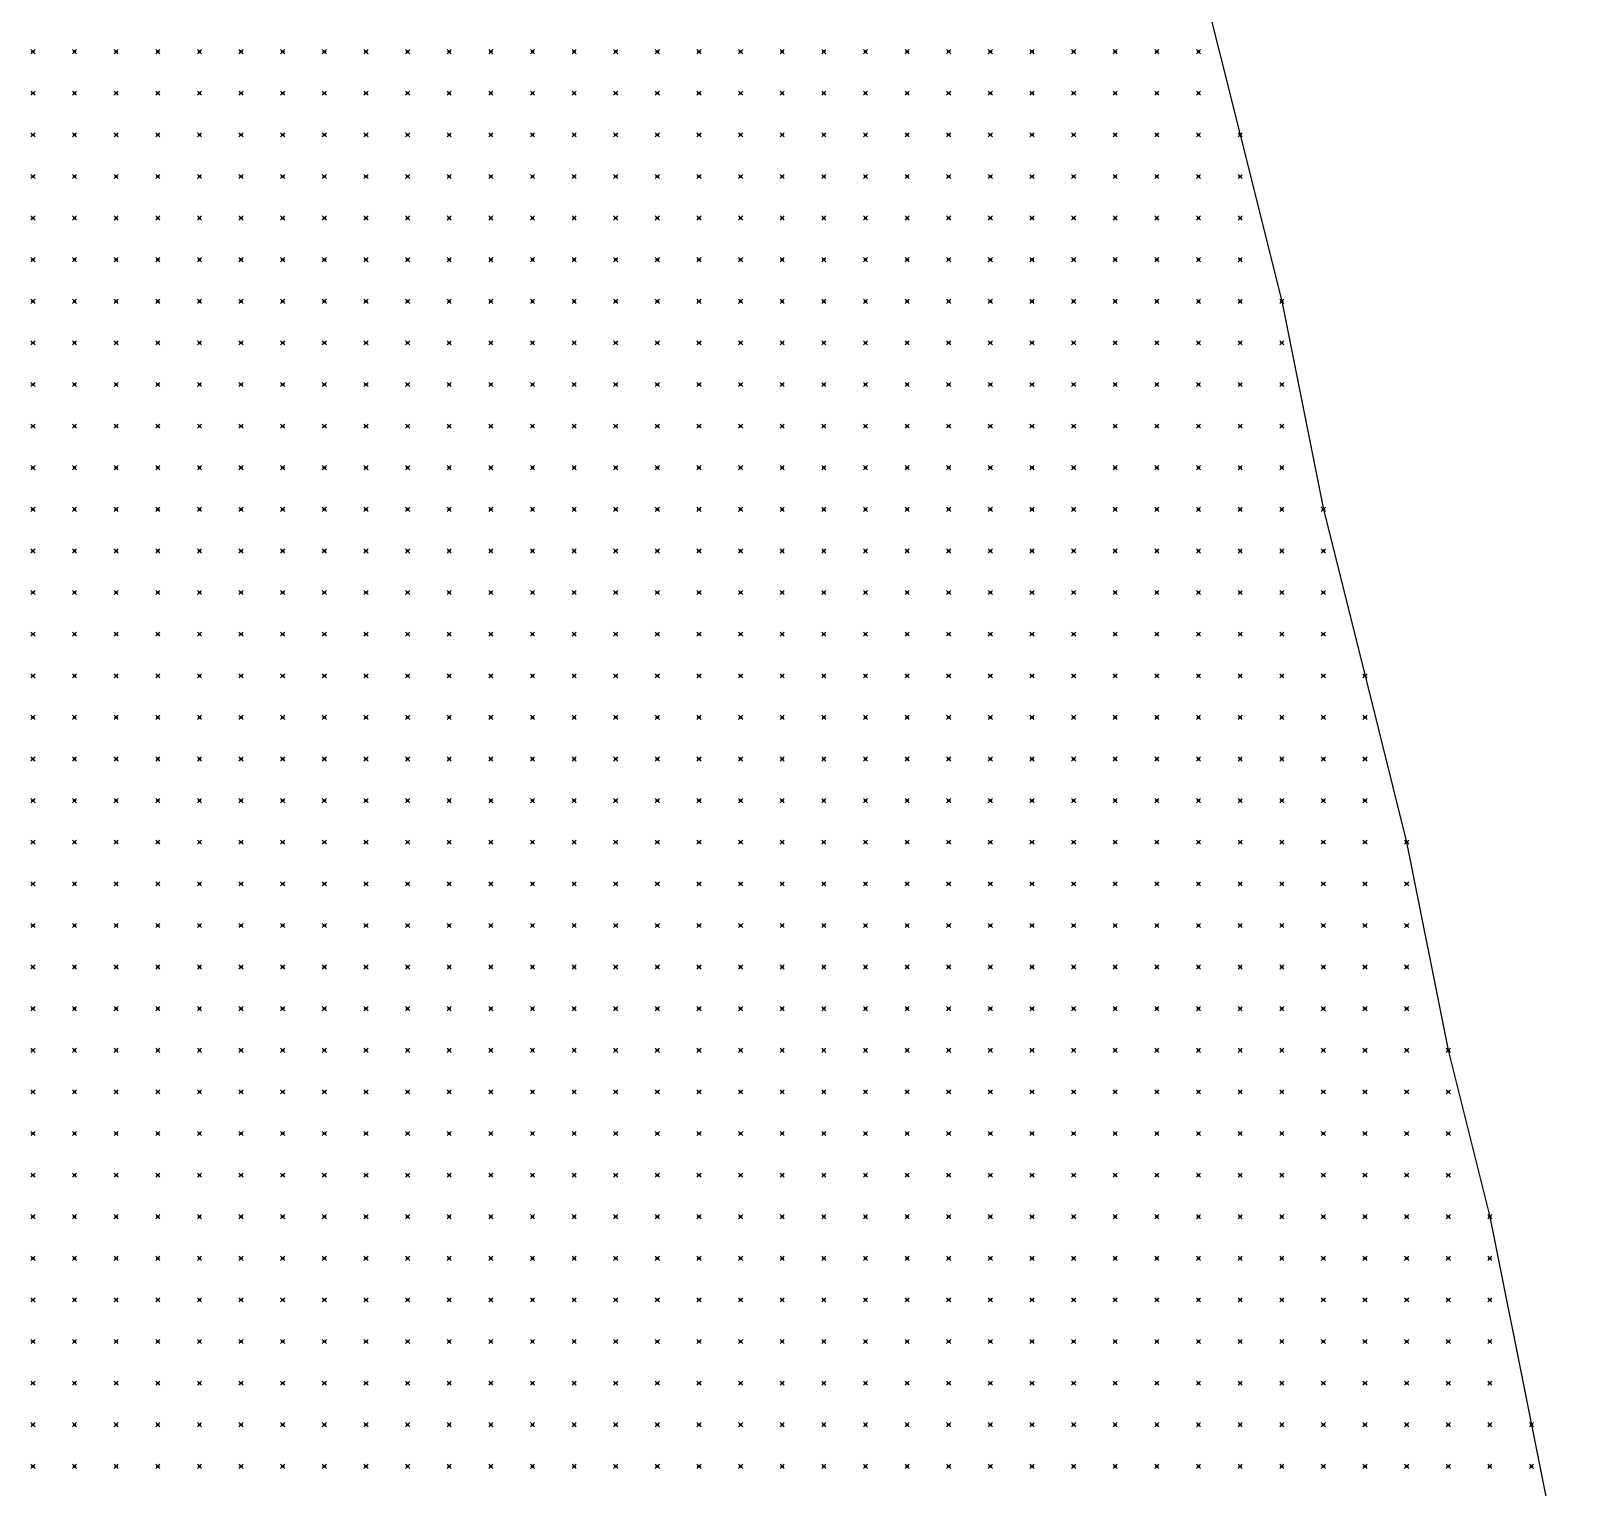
# Model space of a CAD drawing. Header units: metres. Extents: x 441556 to 446409, y 432338 to 461058.
# Drawn here: x 443148.2 to 443259.3, y 447192.5 to 447297.5 of the extents above; entities that cross this region are included whole.
import ezdxf

# ---------------------------------------------------------------- set-up
doc = ezdxf.new("R2010")
doc.units = ezdxf.units.M
doc.header["$MEASUREMENT"] = 0
doc.header["$PDMODE"] = 35
doc.header["$PDSIZE"] = 0.15
doc.layers.add('DTM-INT_YP', color=121, linetype='Continuous')
doc.layers.add('DTM-NOK-RevN_POINTS', color=91, linetype='Continuous')

msp = doc.modelspace()

# ---------------------------------------------------------------- linework, layer by layer
at = {"layer": 'DTM-INT_YP'}
msp.add_polyline3d([(443208.349, 447412.928, 348.865), (443211.348, 447394.932, 348.778), (443214.347, 447379.936, 348.745), (443217.347, 447364.939, 348.634), (443220.346, 447352.941, 348.547), (443223.345, 447340.944, 348.532), (443226.345, 447328.946, 348.553), (443229.344, 447313.95, 348.534), (443232.343, 447301.952, 348.412), (443235.343, 447289.955, 348.269), (443238.342, 447277.957, 348.219), (443241.341, 447262.96, 348.157), (443244.341, 447250.963, 348.082), (443247.34, 447238.966, 348.076), (443250.34, 447223.969, 348.002), (443253.339, 447211.971, 347.912), (443256.338, 447196.975, 348.081), (443259.338, 447181.978, 347.934)], dxfattribs=at)
at = {"layer": 'DTM-NOK-RevN_POINTS'}
for p in [(443148.361, 447295.953, 369.031), (443151.361, 447295.953, 367.3), (443154.36, 447295.953, 365.866), (443157.359, 447295.953, 364.486), (443160.359, 447295.953, 363.186), (443163.358, 447295.953, 361.85), (443166.357, 447295.953, 360.509), (443169.357, 447295.953, 359.151), (443172.356, 447295.953, 357.926), (443175.356, 447295.953, 356.838), (443178.355, 447295.953, 356.034), (443181.354, 447295.953, 355.167), (443184.354, 447295.953, 354.294), (443187.353, 447295.953, 353.387), (443190.352, 447295.953, 352.719), (443193.352, 447295.953, 352.148), (443196.351, 447295.953, 351.586), (443199.35, 447295.953, 350.922), (443202.35, 447295.953, 350.21), (443205.349, 447295.953, 350.299), (443208.349, 447295.953, 349.857), (443211.348, 447295.953, 349.309), (443214.347, 447295.953, 349.306), (443217.347, 447295.953, 348.853), (443220.346, 447295.953, 347.844), (443223.345, 447295.953, 346.725), (443226.345, 447295.953, 347.394), (443229.344, 447295.953, 348.307), (443232.343, 447295.953, 348.385), (443148.361, 447292.954, 368.972), (443151.361, 447292.954, 367.105), (443154.36, 447292.954, 365.401), (443157.359, 447292.954, 364.223), (443160.359, 447292.954, 363.215), (443163.358, 447292.954, 361.548), (443166.357, 447292.954, 360.209), (443169.357, 447292.954, 358.862), (443172.356, 447292.954, 357.603), (443175.356, 447292.954, 356.594), (443178.355, 447292.954, 355.755), (443181.354, 447292.954, 354.982), (443184.354, 447292.954, 354.205), (443187.353, 447292.954, 353.546), (443190.352, 447292.954, 352.752), (443193.352, 447292.954, 352.124), (443196.351, 447292.954, 351.55), (443199.35, 447292.954, 350.776), (443202.35, 447292.954, 350.249), (443205.349, 447292.954, 349.827), (443208.349, 447292.954, 349.597), (443211.348, 447292.954, 349.123), (443214.347, 447292.954, 348.768), (443217.347, 447292.954, 348.777), (443220.346, 447292.954, 347.961), (443223.345, 447292.954, 346.899), (443226.345, 447292.954, 346.985), (443229.344, 447292.954, 348.174), (443232.343, 447292.954, 348.354), (443148.361, 447289.955, 368.635), (443151.361, 447289.955, 366.826), (443154.36, 447289.955, 365.195), (443157.359, 447289.955, 364.101), (443160.359, 447289.955, 362.972), (443163.358, 447289.955, 361.465), (443166.357, 447289.955, 359.992), (443169.357, 447289.955, 358.636), (443172.356, 447289.955, 357.496), (443175.356, 447289.955, 356.418), (443178.355, 447289.955, 355.512), (443181.354, 447289.955, 354.76), (443184.354, 447289.955, 354.488), (443187.353, 447289.955, 353.578), (443190.352, 447289.955, 352.749), (443193.352, 447289.955, 352.099), (443196.351, 447289.955, 351.315), (443199.35, 447289.955, 350.703), (443202.35, 447289.955, 350.304), (443205.349, 447289.955, 349.745), (443208.349, 447289.955, 349.156), (443211.348, 447289.955, 348.947), (443214.347, 447289.955, 348.561), (443217.347, 447289.955, 348.322), (443220.346, 447289.955, 347.913), (443223.345, 447289.955, 347.082), (443226.345, 447289.955, 346.854), (443229.344, 447289.955, 347.934), (443232.343, 447289.955, 348.283), (443235.343, 447289.955, 348.269), (443148.361, 447286.955, 368.357), (443151.361, 447286.955, 366.498), (443154.36, 447286.955, 365.116), (443157.359, 447286.955, 364.222), (443160.359, 447286.955, 363.064), (443163.358, 447286.955, 361.371), (443166.357, 447286.955, 359.861), (443169.357, 447286.955, 358.421), (443172.356, 447286.955, 357.36), (443175.356, 447286.955, 356.309), (443178.355, 447286.955, 355.352), (443181.354, 447286.955, 354.79), (443184.354, 447286.955, 354.179), (443187.353, 447286.955, 353.386), (443190.352, 447286.955, 352.641), (443193.352, 447286.955, 352.034), (443196.351, 447286.955, 351.316), (443199.35, 447286.955, 350.629), (443202.35, 447286.955, 350.188), (443205.349, 447286.955, 349.746), (443208.349, 447286.955, 349.116), (443211.348, 447286.955, 348.627), (443214.347, 447286.955, 348.592), (443217.347, 447286.955, 347.704), (443220.346, 447286.955, 347.552), (443223.345, 447286.955, 347.166), (443226.345, 447286.955, 346.824), (443229.344, 447286.955, 347.667), (443232.343, 447286.955, 348.223), (443235.343, 447286.955, 348.279), (443148.361, 447283.956, 367.971), (443151.361, 447283.956, 366.23), (443154.36, 447283.956, 365.104), (443157.359, 447283.956, 364.256), (443160.359, 447283.956, 362.79), (443163.358, 447283.956, 361.263), (443166.357, 447283.956, 359.683), (443169.357, 447283.956, 358.22), (443172.356, 447283.956, 357.086), (443175.356, 447283.956, 356.088), (443178.355, 447283.956, 355.141), (443181.354, 447283.956, 354.576), (443184.354, 447283.956, 353.755), (443187.353, 447283.956, 353.103), (443190.352, 447283.956, 352.386), (443193.352, 447283.956, 351.849), (443196.351, 447283.956, 351.088), (443199.35, 447283.956, 350.526), (443202.35, 447283.956, 350.028), (443205.349, 447283.956, 349.686), (443208.349, 447283.956, 349.054), (443211.348, 447283.956, 348.531), (443214.347, 447283.956, 348.004), (443217.347, 447283.956, 347.589), (443220.346, 447283.956, 347.187), (443223.345, 447283.956, 346.808), (443226.345, 447283.956, 346.745), (443229.344, 447283.956, 347.545), (443232.343, 447283.956, 348.164), (443235.343, 447283.956, 348.27), (443148.361, 447280.957, 367.811), (443151.361, 447280.957, 366.302), (443154.36, 447280.957, 365.24), (443157.359, 447280.957, 364.235), (443160.359, 447280.957, 362.436), (443163.358, 447280.957, 361.152), (443166.357, 447280.957, 359.405), (443169.357, 447280.957, 358.214), (443172.356, 447280.957, 357.027), (443175.356, 447280.957, 355.916), (443178.355, 447280.957, 355.123), (443181.354, 447280.957, 354.292), (443184.354, 447280.957, 353.513), (443187.353, 447280.957, 353.101), (443190.352, 447280.957, 352.191), (443193.352, 447280.957, 351.625), (443196.351, 447280.957, 350.881), (443199.35, 447280.957, 350.327), (443202.35, 447280.957, 349.807), (443205.349, 447280.957, 349.441), (443208.349, 447280.957, 348.723), (443211.348, 447280.957, 348.28), (443214.347, 447280.957, 347.458), (443217.347, 447280.957, 347.061), (443220.346, 447280.957, 346.72), (443223.345, 447280.957, 346.477), (443226.345, 447280.957, 346.7), (443229.344, 447280.957, 347.494), (443232.343, 447280.957, 348.141), (443235.343, 447280.957, 348.281), (443148.361, 447277.957, 367.441), (443151.361, 447277.957, 366.142), (443154.36, 447277.957, 365.3), (443157.359, 447277.957, 364.264), (443160.359, 447277.957, 362.544), (443163.358, 447277.957, 361.547), (443166.357, 447277.957, 359.697), (443169.357, 447277.957, 358.339), (443172.356, 447277.957, 357.027), (443175.356, 447277.957, 355.846), (443178.355, 447277.957, 355.193), (443181.354, 447277.957, 354.421), (443184.354, 447277.957, 353.719), (443187.353, 447277.957, 353.092), (443190.352, 447277.957, 352.33), (443193.352, 447277.957, 351.446), (443196.351, 447277.957, 350.796), (443199.35, 447277.957, 350.238), (443202.35, 447277.957, 349.7), (443205.349, 447277.957, 349.132), (443208.349, 447277.957, 348.455), (443211.348, 447277.957, 347.849), (443214.347, 447277.957, 347.499), (443217.347, 447277.957, 346.768), (443220.346, 447277.957, 346.419), (443223.345, 447277.957, 346.571), (443226.345, 447277.957, 346.646), (443229.344, 447277.957, 347.242), (443232.343, 447277.957, 348.09), (443235.343, 447277.957, 348.216), (443238.342, 447277.957, 348.219), (443148.361, 447274.958, 367.389), (443151.361, 447274.958, 366.234), (443154.36, 447274.958, 365.332), (443157.359, 447274.958, 364.229), (443160.359, 447274.958, 362.881), (443163.358, 447274.958, 361.608), (443166.357, 447274.958, 360.291), (443169.357, 447274.958, 358.118), (443172.356, 447274.958, 357.062), (443175.356, 447274.958, 355.825), (443178.355, 447274.958, 355.241), (443181.354, 447274.958, 354.518), (443184.354, 447274.958, 353.872), (443187.353, 447274.958, 352.971), (443190.352, 447274.958, 352.23), (443193.352, 447274.958, 351.346), (443196.351, 447274.958, 350.767), (443199.35, 447274.958, 350.053), (443202.35, 447274.958, 349.675), (443205.349, 447274.958, 348.991), (443208.349, 447274.958, 348.314), (443211.348, 447274.958, 347.471), (443214.347, 447274.958, 346.893), (443217.347, 447274.958, 346.245), (443220.346, 447274.958, 346.136), (443223.345, 447274.958, 346.486), (443226.345, 447274.958, 346.64), (443229.344, 447274.958, 347.124), (443232.343, 447274.958, 348.05), (443235.343, 447274.958, 348.2), (443238.342, 447274.958, 348.286), (443148.361, 447271.959, 367.687), (443151.361, 447271.959, 366.478), (443154.36, 447271.959, 365.386), (443157.359, 447271.959, 364.213), (443160.359, 447271.959, 363.029), (443163.358, 447271.959, 361.624), (443166.357, 447271.959, 360.383), (443169.357, 447271.959, 358.581), (443172.356, 447271.959, 357.119), (443175.356, 447271.959, 355.936), (443178.355, 447271.959, 355.193), (443181.354, 447271.959, 354.442), (443184.354, 447271.959, 353.601), (443187.353, 447271.959, 353.269), (443190.352, 447271.959, 352.077), (443193.352, 447271.959, 351.326), (443196.351, 447271.959, 350.786), (443199.35, 447271.959, 350.188), (443202.35, 447271.959, 349.612), (443205.349, 447271.959, 349.008), (443208.349, 447271.959, 348.223), (443211.348, 447271.959, 347.068), (443214.347, 447271.959, 346.317), (443217.347, 447271.959, 346.127), (443220.346, 447271.959, 346.04), (443223.345, 447271.959, 346.237), (443226.345, 447271.959, 346.595), (443229.344, 447271.959, 347.397), (443232.343, 447271.959, 348.01), (443235.343, 447271.959, 348.181), (443238.342, 447271.959, 348.207), (443148.361, 447268.959, 368.652), (443151.361, 447268.959, 367.019), (443154.36, 447268.959, 365.521), (443157.359, 447268.959, 364.215), (443160.359, 447268.959, 362.817), (443163.358, 447268.959, 361.501), (443166.357, 447268.959, 360.405), (443169.357, 447268.959, 358.635), (443172.356, 447268.959, 357.145), (443175.356, 447268.959, 355.983), (443178.355, 447268.959, 355.178), (443181.354, 447268.959, 354.414), (443184.354, 447268.959, 353.459), (443187.353, 447268.959, 353.032), (443190.352, 447268.959, 351.921), (443193.352, 447268.959, 351.3), (443196.351, 447268.959, 350.794), (443199.35, 447268.959, 350.224), (443202.35, 447268.959, 349.725), (443205.349, 447268.959, 348.93), (443208.349, 447268.959, 348.134), (443211.348, 447268.959, 346.823), (443214.347, 447268.959, 346.186), (443217.347, 447268.959, 345.936), (443220.346, 447268.959, 345.996), (443223.345, 447268.959, 346.253), (443226.345, 447268.959, 346.718), (443229.344, 447268.959, 347.286), (443232.343, 447268.959, 348.095), (443235.343, 447268.959, 348.164), (443238.342, 447268.959, 348.258), (443148.361, 447265.96, 369.468), (443151.361, 447265.96, 367.522), (443154.36, 447265.96, 365.832), (443157.359, 447265.96, 364.25), (443160.359, 447265.96, 362.942), (443163.358, 447265.96, 361.553), (443166.357, 447265.96, 360.352), (443169.357, 447265.96, 358.892), (443172.356, 447265.96, 357.55), (443175.356, 447265.96, 356.216), (443178.355, 447265.96, 355.171), (443181.354, 447265.96, 354.348), (443184.354, 447265.96, 353.665), (443187.353, 447265.96, 352.882), (443190.352, 447265.96, 352.001), (443193.352, 447265.96, 351.445), (443196.351, 447265.96, 350.849), (443199.35, 447265.96, 350.243), (443202.35, 447265.96, 349.59), (443205.349, 447265.96, 348.962), (443208.349, 447265.96, 348.06), (443211.348, 447265.96, 346.583), (443214.347, 447265.96, 346.112), (443217.347, 447265.96, 345.843), (443220.346, 447265.96, 346.109), (443223.345, 447265.96, 346.393), (443226.345, 447265.96, 347.234), (443229.344, 447265.96, 347.539), (443232.343, 447265.96, 348.036), (443235.343, 447265.96, 348.127), (443238.342, 447265.96, 348.196), (443148.361, 447262.96, 369.848), (443151.361, 447262.96, 367.805), (443154.36, 447262.96, 366.249), (443157.359, 447262.96, 364.637), (443160.359, 447262.96, 363.192), (443163.358, 447262.96, 361.785), (443166.357, 447262.96, 360.614), (443169.357, 447262.96, 359.284), (443172.356, 447262.96, 357.759), (443175.356, 447262.96, 356.611), (443178.355, 447262.96, 355.522), (443181.354, 447262.96, 354.922), (443184.354, 447262.96, 353.847), (443187.353, 447262.96, 353.047), (443190.352, 447262.96, 352.118), (443193.352, 447262.96, 351.479), (443196.351, 447262.96, 350.75), (443199.35, 447262.96, 350.107), (443202.35, 447262.96, 349.323), (443205.349, 447262.96, 348.764), (443208.349, 447262.96, 347.743), (443211.348, 447262.96, 346.308), (443214.347, 447262.96, 345.951), (443217.347, 447262.96, 345.92), (443220.346, 447262.96, 346.267), (443223.345, 447262.96, 347.174), (443226.345, 447262.96, 347.776), (443229.344, 447262.96, 347.9), (443232.343, 447262.96, 347.929), (443235.343, 447262.96, 348.12), (443238.342, 447262.96, 348.189), (443241.341, 447262.96, 348.157), (443148.361, 447259.961, 370.108), (443151.361, 447259.961, 368.328), (443154.36, 447259.961, 366.748), (443157.359, 447259.961, 365.011), (443160.359, 447259.961, 363.451), (443163.358, 447259.961, 362.085), (443166.357, 447259.961, 360.986), (443169.357, 447259.961, 359.724), (443172.356, 447259.961, 358.309), (443175.356, 447259.961, 356.927), (443178.355, 447259.961, 355.742), (443181.354, 447259.961, 354.804), (443184.354, 447259.961, 354.171), (443187.353, 447259.961, 353.201), (443190.352, 447259.961, 352.161), (443193.352, 447259.961, 351.471), (443196.351, 447259.961, 350.776), (443199.35, 447259.961, 350.204), (443202.35, 447259.961, 349.402), (443205.349, 447259.961, 348.621), (443208.349, 447259.961, 347.292), (443211.348, 447259.961, 346.262), (443214.347, 447259.961, 346.092), (443217.347, 447259.961, 346.55), (443220.346, 447259.961, 347.537), (443223.345, 447259.961, 348.08), (443226.345, 447259.961, 347.979), (443229.344, 447259.961, 347.966), (443232.343, 447259.961, 347.983), (443235.343, 447259.961, 348.082), (443238.342, 447259.961, 348.116), (443241.341, 447259.961, 348.183), (443148.361, 447256.962, 370.334), (443151.361, 447256.962, 368.765), (443154.36, 447256.962, 367.016), (443157.359, 447256.962, 365.215), (443160.359, 447256.962, 363.762), (443163.358, 447256.962, 362.346), (443166.357, 447256.962, 361.274), (443169.357, 447256.962, 360.502), (443172.356, 447256.962, 358.895), (443175.356, 447256.962, 357.343), (443178.355, 447256.962, 356.017), (443181.354, 447256.962, 355.058), (443184.354, 447256.962, 354.39), (443187.353, 447256.962, 353.173), (443190.352, 447256.962, 352.086), (443193.352, 447256.962, 351.39), (443196.351, 447256.962, 350.741), (443199.35, 447256.962, 350.046), (443202.35, 447256.962, 349.084), (443205.349, 447256.962, 347.966), (443208.349, 447256.962, 346.473), (443211.348, 447256.962, 346.273), (443214.347, 447256.962, 347.038), (443217.347, 447256.962, 347.661), (443220.346, 447256.962, 347.978), (443223.345, 447256.962, 347.88), (443226.345, 447256.962, 347.853), (443229.344, 447256.962, 347.898), (443232.343, 447256.962, 347.947), (443235.343, 447256.962, 348.059), (443238.342, 447256.962, 348.102), (443241.341, 447256.962, 348.176), (443148.361, 447253.962, 370.717), (443151.361, 447253.962, 369.083), (443154.36, 447253.962, 367.285), (443157.359, 447253.962, 365.372), (443160.359, 447253.962, 364.008), (443163.358, 447253.962, 362.696), (443166.357, 447253.962, 361.622), (443169.357, 447253.962, 361.212), (443172.356, 447253.962, 359.553), (443175.356, 447253.962, 357.758), (443178.355, 447253.962, 356.359), (443181.354, 447253.962, 355.293), (443184.354, 447253.962, 354.371), (443187.353, 447253.962, 353.319), (443190.352, 447253.962, 352.4), (443193.352, 447253.962, 351.509), (443196.351, 447253.962, 350.742), (443199.35, 447253.962, 349.418), (443202.35, 447253.962, 348.19), (443205.349, 447253.962, 346.763), (443208.349, 447253.962, 345.842), (443211.348, 447253.962, 346.396), (443214.347, 447253.962, 347.437), (443217.347, 447253.962, 347.879), (443220.346, 447253.962, 347.803), (443223.345, 447253.962, 347.772), (443226.345, 447253.962, 347.821), (443229.344, 447253.962, 347.857), (443232.343, 447253.962, 347.912), (443235.343, 447253.962, 347.972), (443238.342, 447253.962, 348.046), (443241.341, 447253.962, 348.132), (443148.361, 447250.963, 371.094), (443151.361, 447250.963, 369.607), (443154.36, 447250.963, 367.692), (443157.359, 447250.963, 365.773), (443160.359, 447250.963, 364.222), (443163.358, 447250.963, 362.874), (443166.357, 447250.963, 361.868), (443169.357, 447250.963, 361.634), (443172.356, 447250.963, 360), (443175.356, 447250.963, 358.112), (443178.355, 447250.963, 356.698), (443181.354, 447250.963, 355.435), (443184.354, 447250.963, 354.501), (443187.353, 447250.963, 353.718), (443190.352, 447250.963, 352.465), (443193.352, 447250.963, 351.465), (443196.351, 447250.963, 350.229), (443199.35, 447250.963, 348.731), (443202.35, 447250.963, 346.86), (443205.349, 447250.963, 345.715), (443208.349, 447250.963, 345.62), (443211.348, 447250.963, 346.919), (443214.347, 447250.963, 347.469), (443217.347, 447250.963, 347.664), (443220.346, 447250.963, 347.728), (443223.345, 447250.963, 347.737), (443226.345, 447250.963, 347.811), (443229.344, 447250.963, 347.872), (443232.343, 447250.963, 347.928), (443235.343, 447250.963, 347.996), (443238.342, 447250.963, 348.069), (443241.341, 447250.963, 348.156), (443244.341, 447250.963, 348.082), (443148.361, 447247.964, 371.44), (443151.361, 447247.964, 369.625), (443154.36, 447247.964, 368.031), (443157.359, 447247.964, 366.51), (443160.359, 447247.964, 364.848), (443163.358, 447247.964, 363.346), (443166.357, 447247.964, 362.167), (443169.357, 447247.964, 361.899), (443172.356, 447247.964, 360.21), (443175.356, 447247.964, 358.45), (443178.355, 447247.964, 357.198), (443181.354, 447247.964, 355.944), (443184.354, 447247.964, 354.836), (443187.353, 447247.964, 353.859), (443190.352, 447247.964, 352.129), (443193.352, 447247.964, 350.826), (443196.351, 447247.964, 349.439), (443199.35, 447247.964, 347.827), (443202.35, 447247.964, 346.222), (443205.349, 447247.964, 345.319), (443208.349, 447247.964, 346.073), (443211.348, 447247.964, 347.185), (443214.347, 447247.964, 347.607), (443217.347, 447247.964, 347.831), (443220.346, 447247.964, 347.872), (443223.345, 447247.964, 347.862), (443226.345, 447247.964, 347.857), (443229.344, 447247.964, 347.932), (443232.343, 447247.964, 347.989), (443235.343, 447247.964, 348.007), (443238.342, 447247.964, 348.072), (443241.341, 447247.964, 348.157), (443244.341, 447247.964, 348.15), (443148.361, 447244.964, 371.527), (443151.361, 447244.964, 370.025), (443154.36, 447244.964, 368.52), (443157.359, 447244.964, 367.109), (443160.359, 447244.964, 365.341), (443163.358, 447244.964, 363.888), (443166.357, 447244.964, 362.475), (443169.357, 447244.964, 361.576), (443172.356, 447244.964, 360.315), (443175.356, 447244.964, 358.724), (443178.355, 447244.964, 357.545), (443181.354, 447244.964, 356.31), (443184.354, 447244.964, 355.122), (443187.353, 447244.964, 353.941), (443190.352, 447244.964, 352.6), (443193.352, 447244.964, 350.893), (443196.351, 447244.964, 349.017), (443199.35, 447244.964, 347.228), (443202.35, 447244.964, 345.791), (443205.349, 447244.964, 345.472), (443208.349, 447244.964, 346.802), (443211.348, 447244.964, 347.445), (443214.347, 447244.964, 347.67), (443217.347, 447244.964, 347.747), (443220.346, 447244.964, 347.761), (443223.345, 447244.964, 347.798), (443226.345, 447244.964, 347.81), (443229.344, 447244.964, 347.864), (443232.343, 447244.964, 347.91), (443235.343, 447244.964, 347.937), (443238.342, 447244.964, 348.004), (443241.341, 447244.964, 348.106), (443244.341, 447244.964, 348.157), (443148.361, 447241.965, 371.747), (443151.361, 447241.965, 370.419), (443154.36, 447241.965, 369.04), (443157.359, 447241.965, 367.527), (443160.359, 447241.965, 365.804), (443163.358, 447241.965, 364.491), (443166.357, 447241.965, 362.934), (443169.357, 447241.965, 361.894), (443172.356, 447241.965, 360.361), (443175.356, 447241.965, 358.956), (443178.355, 447241.965, 357.847), (443181.354, 447241.965, 356.583), (443184.354, 447241.965, 355.196), (443187.353, 447241.965, 354.165), (443190.352, 447241.965, 352.76), (443193.352, 447241.965, 350.788), (443196.351, 447241.965, 348.591), (443199.35, 447241.965, 346.781), (443202.35, 447241.965, 345.2), (443205.349, 447241.965, 345.83), (443208.349, 447241.965, 347.153), (443211.348, 447241.965, 347.548), (443214.347, 447241.965, 347.593), (443217.347, 447241.965, 347.643), (443220.346, 447241.965, 347.666), (443223.345, 447241.965, 347.666), (443226.345, 447241.965, 347.782), (443229.344, 447241.965, 347.822), (443232.343, 447241.965, 347.901), (443235.343, 447241.965, 347.948), (443238.342, 447241.965, 348.004), (443241.341, 447241.965, 348.123), (443244.341, 447241.965, 348.154), (443148.361, 447238.966, 372.184), (443151.361, 447238.966, 370.809), (443154.36, 447238.966, 369.43), (443157.359, 447238.966, 368.01), (443160.359, 447238.966, 366.177), (443163.358, 447238.966, 364.711), (443166.357, 447238.966, 363.365), (443169.357, 447238.966, 362.354), (443172.356, 447238.966, 360.589), (443175.356, 447238.966, 359.188), (443178.355, 447238.966, 357.855), (443181.354, 447238.966, 356.535), (443184.354, 447238.966, 355.373), (443187.353, 447238.966, 354.056), (443190.352, 447238.966, 352.609), (443193.352, 447238.966, 350.523), (443196.351, 447238.966, 348.459), (443199.35, 447238.966, 346.525), (443202.35, 447238.966, 345.107), (443205.349, 447238.966, 345.818), (443208.349, 447238.966, 347.266), (443211.348, 447238.966, 347.451), (443214.347, 447238.966, 347.582), (443217.347, 447238.966, 347.765), (443220.346, 447238.966, 347.862), (443223.345, 447238.966, 347.859), (443226.345, 447238.966, 347.851), (443229.344, 447238.966, 347.901), (443232.343, 447238.966, 347.968), (443235.343, 447238.966, 348.006), (443238.342, 447238.966, 348.03), (443241.341, 447238.966, 348.122), (443244.341, 447238.966, 348.181), (443247.34, 447238.966, 348.076), (443148.361, 447235.966, 372.283), (443151.361, 447235.966, 371.001), (443154.36, 447235.966, 369.585), (443157.359, 447235.966, 368.108), (443160.359, 447235.966, 366.436), (443163.358, 447235.966, 364.918), (443166.357, 447235.966, 363.502), (443169.357, 447235.966, 362.317), (443172.356, 447235.966, 360.612), (443175.356, 447235.966, 358.892), (443178.355, 447235.966, 357.464), (443181.354, 447235.966, 356.317), (443184.354, 447235.966, 355.112), (443187.353, 447235.966, 353.533), (443190.352, 447235.966, 352.048), (443193.352, 447235.966, 350.059), (443196.351, 447235.966, 348.204), (443199.35, 447235.966, 346.18), (443202.35, 447235.966, 345.308), (443205.349, 447235.966, 345.896), (443208.349, 447235.966, 347.13), (443211.348, 447235.966, 347.556), (443214.347, 447235.966, 347.821), (443217.347, 447235.966, 347.923), (443220.346, 447235.966, 347.981), (443223.345, 447235.966, 347.99), (443226.345, 447235.966, 347.859), (443229.344, 447235.966, 347.904), (443232.343, 447235.966, 347.979), (443235.343, 447235.966, 347.964), (443238.342, 447235.966, 348.035), (443241.341, 447235.966, 348.065), (443244.341, 447235.966, 348.183), (443247.34, 447235.966, 348.148), (443148.361, 447232.967, 372.45), (443151.361, 447232.967, 370.84), (443154.36, 447232.967, 369.603), (443157.359, 447232.967, 368.157), (443160.359, 447232.967, 366.5), (443163.358, 447232.967, 364.954), (443166.357, 447232.967, 363.829), (443169.357, 447232.967, 362.391), (443172.356, 447232.967, 360.556), (443175.356, 447232.967, 358.961), (443178.355, 447232.967, 357.551), (443181.354, 447232.967, 356.516), (443184.354, 447232.967, 355.312), (443187.353, 447232.967, 353.526), (443190.352, 447232.967, 351.72), (443193.352, 447232.967, 349.918), (443196.351, 447232.967, 347.892), (443199.35, 447232.967, 345.867), (443202.35, 447232.967, 345.262), (443205.349, 447232.967, 346.299), (443208.349, 447232.967, 347.124), (443211.348, 447232.967, 347.446), (443214.347, 447232.967, 347.757), (443217.347, 447232.967, 348), (443220.346, 447232.967, 348.032), (443223.345, 447232.967, 347.948), (443226.345, 447232.967, 347.82), (443229.344, 447232.967, 347.853), (443232.343, 447232.967, 347.937), (443235.343, 447232.967, 347.951), (443238.342, 447232.967, 347.978), (443241.341, 447232.967, 348.017), (443244.341, 447232.967, 348.106), (443247.34, 447232.967, 348.11), (443148.361, 447229.968, 372.585), (443151.361, 447229.968, 371.213), (443154.36, 447229.968, 369.691), (443157.359, 447229.968, 368.166), (443160.359, 447229.968, 366.464), (443163.358, 447229.968, 365.184), (443166.357, 447229.968, 363.927), (443169.357, 447229.968, 362.201), (443172.356, 447229.968, 360.529), (443175.356, 447229.968, 359.18), (443178.355, 447229.968, 357.881), (443181.354, 447229.968, 356.739), (443184.354, 447229.968, 355.038), (443187.353, 447229.968, 353.404), (443190.352, 447229.968, 351.593), (443193.352, 447229.968, 349.742), (443196.351, 447229.968, 347.526), (443199.35, 447229.968, 345.837), (443202.35, 447229.968, 345.484), (443205.349, 447229.968, 346.718), (443208.349, 447229.968, 347.14), (443211.348, 447229.968, 347.417), (443214.347, 447229.968, 347.586), (443217.347, 447229.968, 347.911), (443220.346, 447229.968, 347.949), (443223.345, 447229.968, 347.869), (443226.345, 447229.968, 347.841), (443229.344, 447229.968, 347.855), (443232.343, 447229.968, 347.922), (443235.343, 447229.968, 347.956), (443238.342, 447229.968, 347.974), (443241.341, 447229.968, 347.987), (443244.341, 447229.968, 348.113), (443247.34, 447229.968, 348.168), (443148.361, 447226.968, 372.691), (443151.361, 447226.968, 371.225), (443154.36, 447226.968, 369.867), (443157.359, 447226.968, 368.378), (443160.359, 447226.968, 366.716), (443163.358, 447226.968, 365.36), (443166.357, 447226.968, 364.14), (443169.357, 447226.968, 362.18), (443172.356, 447226.968, 360.543), (443175.356, 447226.968, 359.154), (443178.355, 447226.968, 357.291), (443181.354, 447226.968, 355.831), (443184.354, 447226.968, 353.931), (443187.353, 447226.968, 352.126), (443190.352, 447226.968, 350.573), (443193.352, 447226.968, 348.987), (443196.351, 447226.968, 347.25), (443199.35, 447226.968, 345.463), (443202.35, 447226.968, 345.656), (443205.349, 447226.968, 346.991), (443208.349, 447226.968, 347.215), (443211.348, 447226.968, 347.442), (443214.347, 447226.968, 347.511), (443217.347, 447226.968, 347.69), (443220.346, 447226.968, 347.74), (443223.345, 447226.968, 348.096), (443226.345, 447226.968, 347.783), (443229.344, 447226.968, 347.812), (443232.343, 447226.968, 347.934), (443235.343, 447226.968, 347.953), (443238.342, 447226.968, 347.987), (443241.341, 447226.968, 348.003), (443244.341, 447226.968, 348.066), (443247.34, 447226.968, 348.138), (443148.361, 447223.969, 373.147), (443151.361, 447223.969, 371.755), (443154.36, 447223.969, 370.152), (443157.359, 447223.969, 368.736), (443160.359, 447223.969, 367.021), (443163.358, 447223.969, 365.526), (443166.357, 447223.969, 364.338), (443169.357, 447223.969, 362.369), (443172.356, 447223.969, 360.703), (443175.356, 447223.969, 358.737), (443178.355, 447223.969, 356.841), (443181.354, 447223.969, 354.895), (443184.354, 447223.969, 353.246), (443187.353, 447223.969, 351.118), (443190.352, 447223.969, 349.587), (443193.352, 447223.969, 347.953), (443196.351, 447223.969, 346.46), (443199.35, 447223.969, 345.125), (443202.35, 447223.969, 346.137), (443205.349, 447223.969, 347.096), (443208.349, 447223.969, 347.265), (443211.348, 447223.969, 347.466), (443214.347, 447223.969, 347.524), (443217.347, 447223.969, 347.66), (443220.346, 447223.969, 347.747), (443223.345, 447223.969, 347.772), (443226.345, 447223.969, 347.781), (443229.344, 447223.969, 347.856), (443232.343, 447223.969, 347.913), (443235.343, 447223.969, 347.94), (443238.342, 447223.969, 347.95), (443241.341, 447223.969, 347.985), (443244.341, 447223.969, 348.023), (443247.34, 447223.969, 348.146), (443250.34, 447223.969, 348.002), (443148.361, 447220.969, 373.492), (443151.361, 447220.969, 372.091), (443154.36, 447220.969, 370.535), (443157.359, 447220.969, 368.735), (443160.359, 447220.969, 367.222), (443163.358, 447220.969, 365.638), (443166.357, 447220.969, 364.411), (443169.357, 447220.969, 362.578), (443172.356, 447220.969, 360.453), (443175.356, 447220.969, 358.147), (443178.355, 447220.969, 356.492), (443181.354, 447220.969, 354.561), (443184.354, 447220.969, 352.533), (443187.353, 447220.969, 350.56), (443190.352, 447220.969, 348.808), (443193.352, 447220.969, 347.331), (443196.351, 447220.969, 345.698), (443199.35, 447220.969, 345.318), (443202.35, 447220.969, 347.032), (443205.349, 447220.969, 347.792), (443208.349, 447220.969, 347.455), (443211.348, 447220.969, 347.591), (443214.347, 447220.969, 347.617), (443217.347, 447220.969, 347.657), (443220.346, 447220.969, 347.706), (443223.345, 447220.969, 347.727), (443226.345, 447220.969, 347.737), (443229.344, 447220.969, 347.787), (443232.343, 447220.969, 347.854), (443235.343, 447220.969, 347.936), (443238.342, 447220.969, 347.905), (443241.341, 447220.969, 347.908), (443244.341, 447220.969, 347.971), (443247.34, 447220.969, 348.075), (443250.34, 447220.969, 348.056), (443148.361, 447217.97, 373.781), (443151.361, 447217.97, 372.114), (443154.36, 447217.97, 370.454), (443157.359, 447217.97, 368.881), (443160.359, 447217.97, 366.984), (443163.358, 447217.97, 365.471), (443166.357, 447217.97, 364.208), (443169.357, 447217.97, 362.561), (443172.356, 447217.97, 360.8), (443175.356, 447217.97, 358.504), (443178.355, 447217.97, 356.434), (443181.354, 447217.97, 354.477), (443184.354, 447217.97, 352.198), (443187.353, 447217.97, 350.081), (443190.352, 447217.97, 348.263), (443193.352, 447217.97, 346.802), (443196.351, 447217.97, 344.986), (443199.35, 447217.97, 345.928), (443202.35, 447217.97, 347.294), (443205.349, 447217.97, 347.5), (443208.349, 447217.97, 347.644), (443211.348, 447217.97, 347.633), (443214.347, 447217.97, 347.647), (443217.347, 447217.97, 347.677), (443220.346, 447217.97, 347.65), (443223.345, 447217.97, 347.671), (443226.345, 447217.97, 347.7), (443229.344, 447217.97, 347.778), (443232.343, 447217.97, 347.825), (443235.343, 447217.97, 347.905), (443238.342, 447217.97, 347.974), (443241.341, 447217.97, 347.997), (443244.341, 447217.97, 348.037), (443247.34, 447217.97, 348.115), (443250.34, 447217.97, 348.189), (443148.361, 447214.971, 373.75), (443151.361, 447214.971, 372.131), (443154.36, 447214.971, 370.094), (443157.359, 447214.971, 368.528), (443160.359, 447214.971, 367.065), (443163.358, 447214.971, 365.594), (443166.357, 447214.971, 364.242), (443169.357, 447214.971, 362.682), (443172.356, 447214.971, 360.736), (443175.356, 447214.971, 358.592), (443178.355, 447214.971, 356.512), (443181.354, 447214.971, 354.666), (443184.354, 447214.971, 352.169), (443187.353, 447214.971, 349.925), (443190.352, 447214.971, 347.614), (443193.352, 447214.971, 345.841), (443196.351, 447214.971, 344.448), (443199.35, 447214.971, 346.681), (443202.35, 447214.971, 347.639), (443205.349, 447214.971, 347.824), (443208.349, 447214.971, 347.974), (443211.348, 447214.971, 347.889), (443214.347, 447214.971, 347.598), (443217.347, 447214.971, 347.809), (443220.346, 447214.971, 347.819), (443223.345, 447214.971, 347.808), (443226.345, 447214.971, 347.855), (443229.344, 447214.971, 347.872), (443232.343, 447214.971, 347.907), (443235.343, 447214.971, 347.916), (443238.342, 447214.971, 347.964), (443241.341, 447214.971, 347.966), (443244.341, 447214.971, 348.064), (443247.34, 447214.971, 348.111), (443250.34, 447214.971, 348.167), (443148.361, 447211.971, 373.576), (443151.361, 447211.971, 372.047), (443154.36, 447211.971, 370.343), (443157.359, 447211.971, 368.686), (443160.359, 447211.971, 367.035), (443163.358, 447211.971, 365.638), (443166.357, 447211.971, 364.077), (443169.357, 447211.971, 362.222), (443172.356, 447211.971, 360.134), (443175.356, 447211.971, 357.919), (443178.355, 447211.971, 356.084), (443181.354, 447211.971, 354.17), (443184.354, 447211.971, 351.835), (443187.353, 447211.971, 349.389), (443190.352, 447211.971, 346.996), (443193.352, 447211.971, 345.018), (443196.351, 447211.971, 344.841), (443199.35, 447211.971, 347.013), (443202.35, 447211.971, 347.746), (443205.349, 447211.971, 347.911), (443208.349, 447211.971, 348.041), (443211.348, 447211.971, 348.039), (443214.347, 447211.971, 347.995), (443217.347, 447211.971, 347.847), (443220.346, 447211.971, 347.813), (443223.345, 447211.971, 347.809), (443226.345, 447211.971, 347.843), (443229.344, 447211.971, 347.881), (443232.343, 447211.971, 347.896), (443235.343, 447211.971, 347.93), (443238.342, 447211.971, 347.968), (443241.341, 447211.971, 348.047), (443244.341, 447211.971, 348.11), (443247.34, 447211.971, 348.014), (443250.34, 447211.971, 348.114), (443253.339, 447211.971, 347.912), (443148.361, 447208.972, 373.409), (443151.361, 447208.972, 371.624), (443154.36, 447208.972, 370.016), (443157.359, 447208.972, 368.542), (443160.359, 447208.972, 366.837), (443163.358, 447208.972, 365.392), (443166.357, 447208.972, 363.716), (443169.357, 447208.972, 361.899), (443172.356, 447208.972, 359.814), (443175.356, 447208.972, 357.548), (443178.355, 447208.972, 355.776), (443181.354, 447208.972, 353.575), (443184.354, 447208.972, 351.367), (443187.353, 447208.972, 348.926), (443190.352, 447208.972, 346.635), (443193.352, 447208.972, 345.027), (443196.351, 447208.972, 345.748), (443199.35, 447208.972, 347.307), (443202.35, 447208.972, 348.075), (443205.349, 447208.972, 348.012), (443208.349, 447208.972, 348.041), (443211.348, 447208.972, 348.06), (443214.347, 447208.972, 348.066), (443217.347, 447208.972, 347.924), (443220.346, 447208.972, 347.846), (443223.345, 447208.972, 347.996), (443226.345, 447208.972, 347.931), (443229.344, 447208.972, 347.907), (443232.343, 447208.972, 347.919), (443235.343, 447208.972, 347.964), (443238.342, 447208.972, 348.016), (443241.341, 447208.972, 348.083), (443244.341, 447208.972, 348.149), (443247.34, 447208.972, 348.063), (443250.34, 447208.972, 348.13), (443253.339, 447208.972, 348.051), (443148.361, 447205.973, 373.378), (443151.361, 447205.973, 371.806), (443154.36, 447205.973, 370.1), (443157.359, 447205.973, 368.475), (443160.359, 447205.973, 366.564), (443163.358, 447205.973, 365.18), (443166.357, 447205.973, 363.618), (443169.357, 447205.973, 361.771), (443172.356, 447205.973, 359.834), (443175.356, 447205.973, 357.558), (443178.355, 447205.973, 355.852), (443181.354, 447205.973, 353.687), (443184.354, 447205.973, 351.214), (443187.353, 447205.973, 349.087), (443190.352, 447205.973, 346.621), (443193.352, 447205.973, 344.725), (443196.351, 447205.973, 345.259), (443199.35, 447205.973, 347.219), (443202.35, 447205.973, 347.998), (443205.349, 447205.973, 348.037), (443208.349, 447205.973, 348.288), (443211.348, 447205.973, 348.362), (443214.347, 447205.973, 348.127), (443217.347, 447205.973, 347.926), (443220.346, 447205.973, 347.906), (443223.345, 447205.973, 347.983), (443226.345, 447205.973, 348.138), (443229.344, 447205.973, 348.058), (443232.343, 447205.973, 348.043), (443235.343, 447205.973, 348.007), (443238.342, 447205.973, 348.061), (443241.341, 447205.973, 348.107), (443244.341, 447205.973, 348.159), (443247.34, 447205.973, 348.12), (443250.34, 447205.973, 348.177), (443253.339, 447205.973, 348.114), (443148.361, 447202.973, 373.501), (443151.361, 447202.973, 372.125), (443154.36, 447202.973, 370.361), (443157.359, 447202.973, 368.388), (443160.359, 447202.973, 366.326), (443163.358, 447202.973, 364.758), (443166.357, 447202.973, 362.913), (443169.357, 447202.973, 361.384), (443172.356, 447202.973, 359.752), (443175.356, 447202.973, 357.658), (443178.355, 447202.973, 355.998), (443181.354, 447202.973, 353.74), (443184.354, 447202.973, 351.305), (443187.353, 447202.973, 349.125), (443190.352, 447202.973, 346.423), (443193.352, 447202.973, 344.825), (443196.351, 447202.973, 345.017), (443199.35, 447202.973, 347.156), (443202.35, 447202.973, 348.064), (443205.349, 447202.973, 348.491), (443208.349, 447202.973, 349.702), (443211.348, 447202.973, 349.589), (443214.347, 447202.973, 349.223), (443217.347, 447202.973, 347.96), (443220.346, 447202.973, 347.959), (443223.345, 447202.973, 348.04), (443226.345, 447202.973, 348.074), (443229.344, 447202.973, 348.096), (443232.343, 447202.973, 348.114), (443235.343, 447202.973, 348.052), (443238.342, 447202.973, 348.049), (443241.341, 447202.973, 348.065), (443244.341, 447202.973, 348.173), (443247.34, 447202.973, 348.107), (443250.34, 447202.973, 348.183), (443253.339, 447202.973, 348.158), (443148.361, 447199.974, 373.36), (443151.361, 447199.974, 371.99), (443154.36, 447199.974, 370.073), (443157.359, 447199.974, 368.207), (443160.359, 447199.974, 366.365), (443163.358, 447199.974, 364.623), (443166.357, 447199.974, 362.447), (443169.357, 447199.974, 360.578), (443172.356, 447199.974, 359.204), (443175.356, 447199.974, 357.302), (443178.355, 447199.974, 355.668), (443181.354, 447199.974, 353.802), (443184.354, 447199.974, 351.438), (443187.353, 447199.974, 348.844), (443190.352, 447199.974, 346.578), (443193.352, 447199.974, 344.615), (443196.351, 447199.974, 344.97), (443199.35, 447199.974, 346.999), (443202.35, 447199.974, 347.97), (443205.349, 447199.974, 349.601), (443208.349, 447199.974, 350.857), (443211.348, 447199.974, 351.006), (443214.347, 447199.974, 349.139), (443217.347, 447199.974, 348.04), (443220.346, 447199.974, 348.014), (443223.345, 447199.974, 348.025), (443226.345, 447199.974, 348.064), (443229.344, 447199.974, 348.138), (443232.343, 447199.974, 348.168), (443235.343, 447199.974, 348.092), (443238.342, 447199.974, 348.059), (443241.341, 447199.974, 348.062), (443244.341, 447199.974, 348.062), (443247.34, 447199.974, 348.027), (443250.34, 447199.974, 348.069), (443253.339, 447199.974, 348.179), (443148.361, 447196.975, 373.199), (443151.361, 447196.975, 371.577), (443154.36, 447196.975, 369.925), (443157.359, 447196.975, 368.461), (443160.359, 447196.975, 366.598), (443163.358, 447196.975, 364.844), (443166.357, 447196.975, 362.973), (443169.357, 447196.975, 360.873), (443172.356, 447196.975, 358.958), (443175.356, 447196.975, 356.757), (443178.355, 447196.975, 354.992), (443181.354, 447196.975, 352.98), (443184.354, 447196.975, 350.913), (443187.353, 447196.975, 348.849), (443190.352, 447196.975, 346.545), (443193.352, 447196.975, 344.55), (443196.351, 447196.975, 345.141), (443199.35, 447196.975, 347.047), (443202.35, 447196.975, 349.441), (443205.349, 447196.975, 350.97), (443208.349, 447196.975, 351.398), (443211.348, 447196.975, 350.963), (443214.347, 447196.975, 348.889), (443217.347, 447196.975, 348.024), (443220.346, 447196.975, 348.021), (443223.345, 447196.975, 348.023), (443226.345, 447196.975, 348.044), (443229.344, 447196.975, 348.083), (443232.343, 447196.975, 348.247), (443235.343, 447196.975, 348.059), (443238.342, 447196.975, 348.043), (443241.341, 447196.975, 348.131), (443244.341, 447196.975, 348.046), (443247.34, 447196.975, 348.042), (443250.34, 447196.975, 348.065), (443253.339, 447196.975, 348.142), (443256.338, 447196.975, 348.081), (443148.361, 447193.975, 373.886), (443151.361, 447193.975, 372.251), (443154.36, 447193.975, 370.114), (443157.359, 447193.975, 368.625), (443160.359, 447193.975, 366.45), (443163.358, 447193.975, 364.824), (443166.357, 447193.975, 363.281), (443169.357, 447193.975, 361.328), (443172.356, 447193.975, 358.955), (443175.356, 447193.975, 356.83), (443178.355, 447193.975, 355.219), (443181.354, 447193.975, 353.083), (443184.354, 447193.975, 350.899), (443187.353, 447193.975, 348.731), (443190.352, 447193.975, 346.222), (443193.352, 447193.975, 344.63), (443196.351, 447193.975, 345.193), (443199.35, 447193.975, 347.221), (443202.35, 447193.975, 349.643), (443205.349, 447193.975, 351.013), (443208.349, 447193.975, 351.277), (443211.348, 447193.975, 350.651), (443214.347, 447193.975, 348.225), (443217.347, 447193.975, 347.978), (443220.346, 447193.975, 347.873), (443223.345, 447193.975, 347.956), (443226.345, 447193.975, 347.995), (443229.344, 447193.975, 348.021), (443232.343, 447193.975, 348.1), (443235.343, 447193.975, 348.131), (443238.342, 447193.975, 348.05), (443241.341, 447193.975, 348.063), (443244.341, 447193.975, 348.053), (443247.34, 447193.975, 348.08), (443250.34, 447193.975, 348.123), (443253.339, 447193.975, 348.145), (443256.338, 447193.975, 348.065)]:
    msp.add_point(p, dxfattribs=at)

doc.saveas('drawing.dxf')
